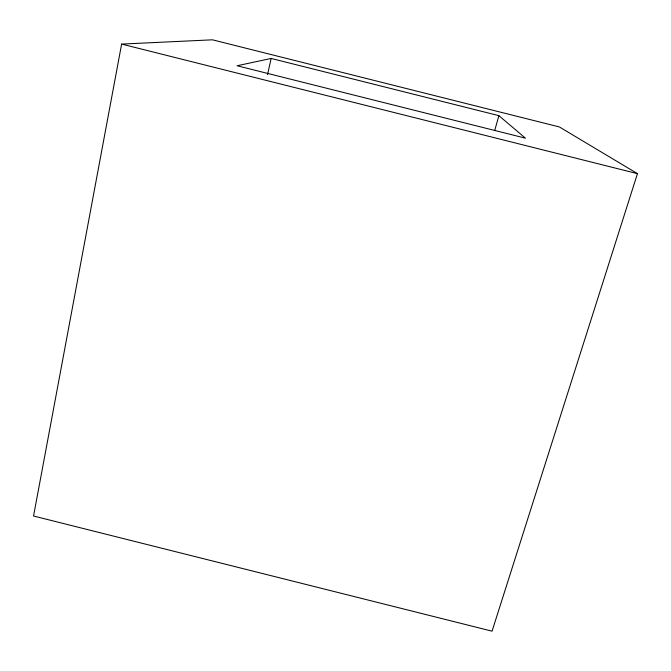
<?xml version="1.0" encoding="UTF-8"?>
<svg xmlns="http://www.w3.org/2000/svg" width="671" height="671" viewBox="0 0 671 671"><rect width="100%" height="100%" fill="white"/><g stroke="black" fill="none" stroke-linecap="round" stroke-linejoin="round"><path stroke-width="1.01" d="M121.627 44.085L33.55 516.016L492.061 631.185L637.45 173.646L559.396 126.953L212.481 39.815L121.627 44.085L637.45 173.646M267.544 74.64L271.151 58.452L498.88 115.655L525.452 138.176L237.098 65.75L271.151 58.452M494.686 130.627L498.88 115.655"/></g></svg>
